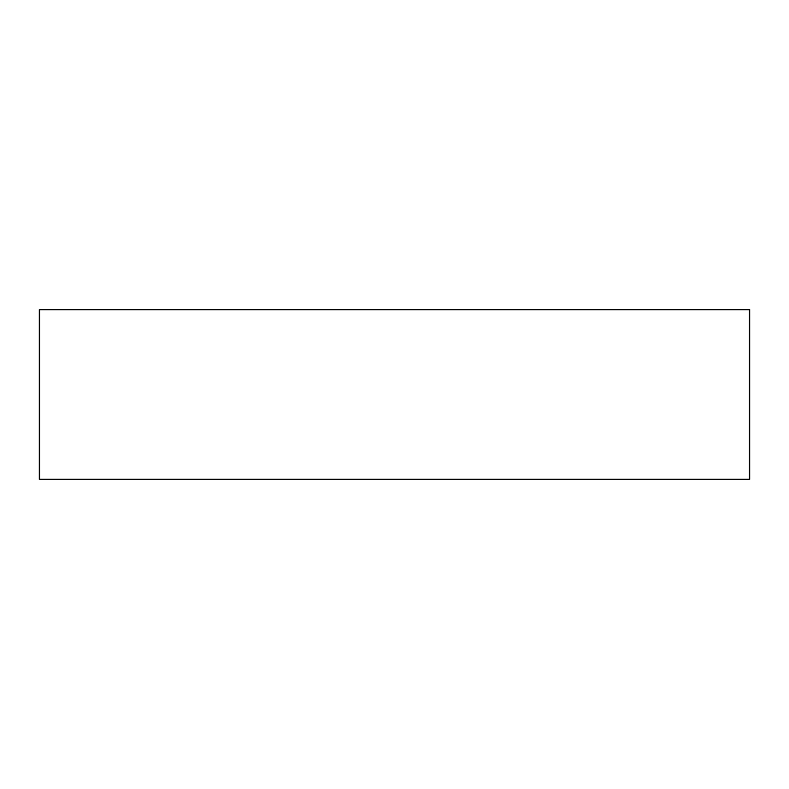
<?xml version="1.0" encoding="UTF-8"?>
<svg xmlns="http://www.w3.org/2000/svg" width="789" height="789" viewBox="0 0 789 789"><rect width="100%" height="100%" fill="white"/><g stroke="black" fill="none" stroke-linecap="round" stroke-linejoin="round"><path stroke-width="1.18" d="M749.55 309.594L39.45 309.594L39.45 479.406L749.55 479.406L749.55 309.594"/></g></svg>
